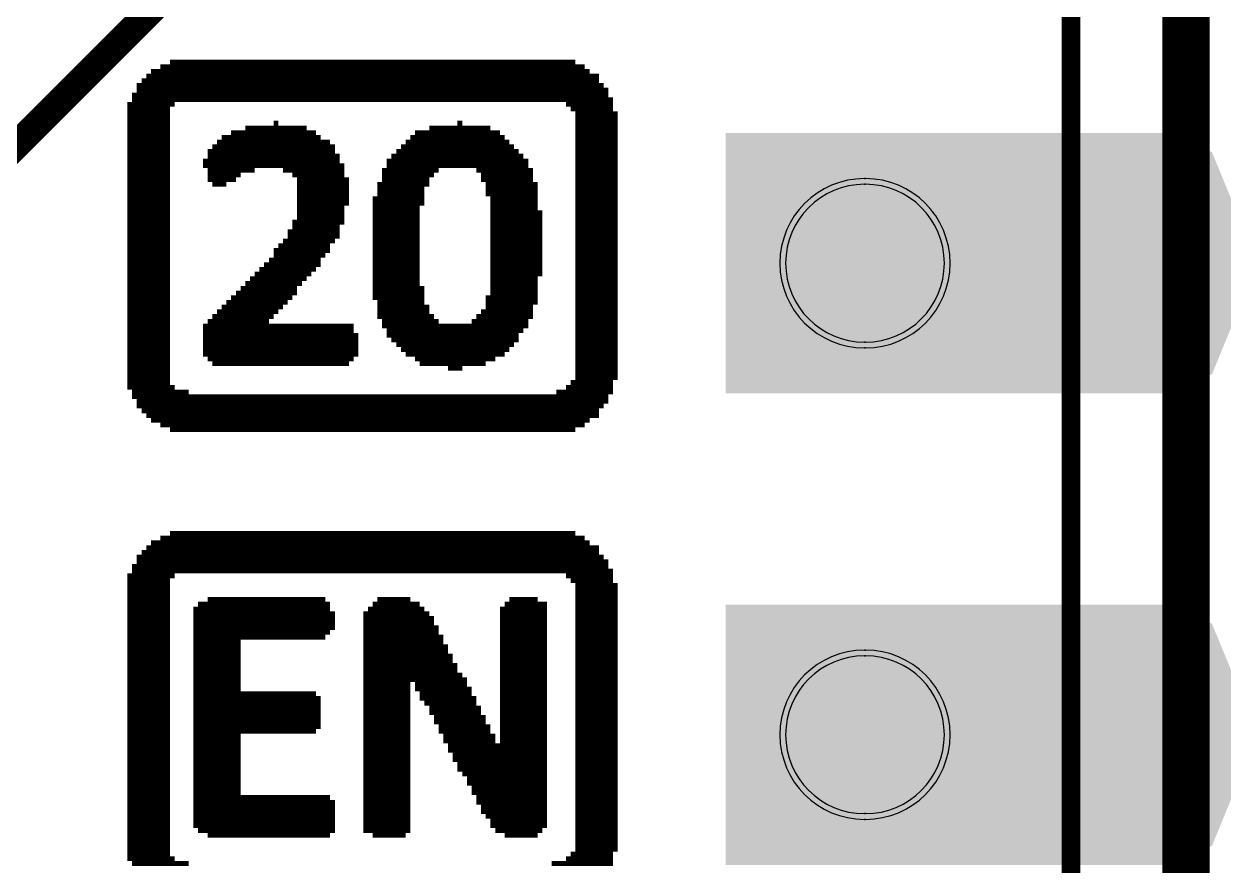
# Model space of a CAD drawing. Header units: millimetres. Extents: x -19 to 69, y -19.1 to 19.1.
# Drawn here: x 34.46 to 40.96, y -0.58 to 3.95 of the extents above; entities that cross this region are included whole.
import ezdxf

# ---------------------------------------------------------------- set-up
doc = ezdxf.new("R2010")
doc.units = ezdxf.units.MM
for name, color, linetype, true_color in [('BoardOutLine', 7, 'Continuous', 0xff00ff), ('BottomSolderMaskLayer', 7, 'Continuous', 0xaa00ff), ('Multi-Layer', 7, 'Continuous', 0xc0c0c0), ('TopLayer', 7, 'Continuous', 0xff0000), ('TopPasteMaskLayer', 7, 'Continuous', 0x808080), ('TopSilkLayer', 7, 'Continuous', 0xffcc00), ('TopSolderMaskLayer', 7, 'Continuous', 0x800080)]:
    doc.layers.add(name, color=color, linetype=linetype, true_color=true_color)

msp = doc.modelspace()

# ---------------------------------------------------------------- hatches: boundary and pattern name
at = {"layer": 'BottomSolderMaskLayer'}
for points in [[(39.74, 1.9661), (38.2384, 1.9661), (38.2384, 3.3677), (39.74, 3.3677)], [(39.74, -0.5739), (38.2384, -0.5739), (38.2384, 0.8277), (39.74, 0.8277)]]:
    msp.add_hatch(color=256, dxfattribs=at).paths.add_polyline_path(points)
at = {"layer": 'Multi-Layer'}
for points in [[(39.6892, 2.0169), (38.2892, 2.0169), (38.2892, 3.3169), (39.6892, 3.3169)], [(39.6892, -0.5231), (38.2892, -0.5231), (38.2892, 0.7769), (39.6892, 0.7769)]]:
    msp.add_hatch(color=256, dxfattribs=at).paths.add_polyline_path(points)
at = {"layer": 'TopLayer'}
for points in [[(40.9091, 2.342), (40.8139, 2.1122), (40.5841, 2.017), (39.7341, 2.017), (39.5043, 2.1122), (39.4091, 2.342), (39.4091, 2.992), (39.5043, 3.2218), (39.7341, 3.317), (40.5841, 3.317), (40.8139, 3.2218), (40.9091, 2.992)], [(40.9091, -0.198), (40.8139, -0.4278), (40.5841, -0.523), (39.7341, -0.523), (39.5043, -0.4278), (39.4091, -0.198), (39.4091, 0.452), (39.5043, 0.6818), (39.7341, 0.777), (40.5841, 0.777), (40.8139, 0.6818), (40.9091, 0.452)]]:
    msp.add_hatch(color=256, dxfattribs=at).paths.add_polyline_path(points)
at = {"layer": 'TopPasteMaskLayer'}
for points in [[(40.9091, 2.342), (40.8139, 2.1122), (40.5841, 2.017), (39.7341, 2.017), (39.5043, 2.1122), (39.4091, 2.342), (39.4091, 2.992), (39.5043, 3.2218), (39.7341, 3.317), (40.5841, 3.317), (40.8139, 3.2218), (40.9091, 2.992)], [(40.9091, -0.198), (40.8139, -0.4278), (40.5841, -0.523), (39.7341, -0.523), (39.5043, -0.4278), (39.4091, -0.198), (39.4091, 0.452), (39.5043, 0.6818), (39.7341, 0.777), (40.5841, 0.777), (40.8139, 0.6818), (40.9091, 0.452)]]:
    msp.add_hatch(color=256, dxfattribs=at).paths.add_polyline_path(points)
at = {"layer": 'TopSolderMaskLayer'}
for points in [[(39.74, 1.9661), (38.2384, 1.9661), (38.2384, 3.3677), (39.74, 3.3677)], [(40.9599, 2.3166), (40.8583, 2.0688), (40.6129, 1.9662), (39.7053, 1.9662), (39.4599, 2.0688), (39.3583, 2.3166), (39.3583, 3.0174), (39.4599, 3.2652), (39.7053, 3.3678), (40.6129, 3.3678), (40.8583, 3.2652), (40.9599, 3.0174)], [(39.74, -0.5739), (38.2384, -0.5739), (38.2384, 0.8277), (39.74, 0.8277)], [(40.9599, -0.2234), (40.8583, -0.4712), (40.6129, -0.5738), (39.7053, -0.5738), (39.4599, -0.4712), (39.3583, -0.2234), (39.3583, 0.4774), (39.4599, 0.7252), (39.7053, 0.8278), (40.6129, 0.8278), (40.8583, 0.7252), (40.9599, 0.4774)]]:
    msp.add_hatch(color=256, dxfattribs=at).paths.add_polyline_path(points)

# ---------------------------------------------------------------- linework, layer by layer
at = {"layer": 'BoardOutLine', "const_width": 0.254}
msp.add_lwpolyline([(18.718, 16.603), (40.7181, 16.603), (40.7181, -17.397), (18.718, -17.397), (18.718, 16.603)], close=True, dxfattribs=at)
at = {"layer": 'BottomSolderMaskLayer'}
for points in [[(38.9864, 3.1227), (38.9919, 3.1227)], [(38.9864, 2.2111), (38.9919, 2.2111)], [(38.9864, 0.5827), (38.9919, 0.5827)], [(38.9864, -0.3289), (38.9919, -0.3289)]]:
    msp.add_lwpolyline(points, close=True, dxfattribs=at)
for centre, start, end in [((38.9864, 2.6669), 450, 270), ((38.9919, 2.6669), 270, 450), ((38.9864, 0.1269), 450, 270), ((38.9919, 0.1269), 270, 450)]:
    msp.add_arc(centre, 0.4558, start, end, dxfattribs=at)
at = {"layer": 'Multi-Layer'}
for points in [[(38.9866, 3.0919), (38.9917, 3.0919)], [(38.9866, 2.2419), (38.9917, 2.2419)], [(38.9866, 0.5519), (38.9917, 0.5519)], [(38.9866, -0.2981), (38.9917, -0.2981)]]:
    msp.add_lwpolyline(points, close=True, dxfattribs=at)
for centre, start, end in [((38.9866, 2.6669), 450, 270), ((38.9917, 2.6669), 270, 450), ((38.9866, 0.1269), 450, 270), ((38.9917, 0.1269), 270, 450)]:
    msp.add_arc(centre, 0.425, start, end, dxfattribs=at)
at = {"layer": 'TopLayer', "const_width": 0.15}
msp.add_lwpolyline([(14.1176, -5.3545), (14.1176, -3.9165), (16.129, -1.905), (17.653, -3.429), (32.8931, -3.429), (32.8931, 1.778), (38.9891, 7.874)], dxfattribs=at)
at = {"layer": 'TopSilkLayer'}
for points, const_width in [([(40.0991, -17.143), (40.0991, 14.857), (39.0991, 15.857), (37.5991, 15.857), (37.5991, 14.857), (35.5991, 14.857), (35.5991, 15.857), (30.0991, 15.857), (24.5991, 15.857), (24.5991, 14.857), (22.5991, 14.857), (22.5991, 15.857), (21.0991, 15.857), (20.099, 14.857), (20.099, -17.143)], 0.1), ([(35.1429, 3.7006), (37.5051, 3.7006)], 0.0254), ([(35.1937, 3.726), (37.4797, 3.726)], 0.0254), ([(35.2445, 3.7514), (37.4289, 3.7514)], 0.0254), ([(35.0921, 3.6498), (37.5559, 3.6498)], 0.0254), ([(35.1175, 3.6752), (37.5559, 3.6752)], 0.0254), ([(35.0413, 3.5736), (37.6067, 3.5736)], 0.0254), ([(35.0667, 3.6244), (37.5813, 3.6244)], 0.0254), ([(35.0667, 3.599), (37.6067, 3.599)], 0.0254), ([(35.0159, 3.5228), (35.2699, 3.5228)], 0.0254), ([(35.0413, 3.5482), (37.6321, 3.5482)], 0.0254), ([(37.3781, 3.5228), (37.6321, 3.5228)], 0.0254), ([(35.0159, 3.4974), (35.2445, 3.4974)], 0.0254), ([(35.0159, 3.472), (35.2445, 3.472)], 0.0254), ([(35.0159, 3.4466), (35.2445, 3.4466)], 0.0254), ([(37.4035, 3.4974), (37.6321, 3.4974)], 0.0254), ([(37.4289, 3.472), (37.6575, 3.472)], 0.0254), ([(37.4289, 3.4466), (37.6575, 3.4466)], 0.0254), ([(35.0159, 3.4212), (35.2445, 3.4212)], 0.0254), ([(35.0159, 3.3958), (35.2445, 3.3958)], 0.0254), ([(35.0159, 3.3704), (35.2445, 3.3704)], 0.0254), ([(35.5747, 3.3704), (36.0319, 3.3704)], 0.0254), ([(35.6509, 3.3958), (35.9811, 3.3958)], 0.0254), ([(35.8033, 3.4212), (35.8287, 3.4212)], 0.0254), ([(36.5653, 3.3704), (37.0225, 3.3704)], 0.0254), ([(36.6415, 3.3958), (36.9717, 3.3958)], 0.0254), ([(36.7939, 3.4212), (36.8193, 3.4212)], 0.0254), ([(37.4289, 3.4212), (37.6575, 3.4212)], 0.0254), ([(37.4289, 3.3958), (37.6575, 3.3958)], 0.0254), ([(37.4289, 3.3704), (37.6575, 3.3704)], 0.0254), ([(35.0159, 3.345), (35.2445, 3.345)], 0.0254), ([(35.0159, 3.3196), (35.2445, 3.3196)], 0.0254), ([(35.4985, 3.3196), (36.1081, 3.3196)], 0.0254), ([(35.5239, 3.345), (36.0573, 3.345)], 0.0254), ([(36.5145, 3.3196), (37.0733, 3.3196)], 0.0254), ([(36.5399, 3.345), (37.0479, 3.345)], 0.0254), ([(37.4289, 3.345), (37.6575, 3.345)], 0.0254), ([(37.4289, 3.3196), (37.6575, 3.3196)], 0.0254), ([(35.0159, 3.2942), (35.2445, 3.2942)], 0.0254), ([(35.0159, 3.2688), (35.2445, 3.2688)], 0.0254), ([(35.0159, 3.2434), (35.2445, 3.2434)], 0.0254), ([(35.4477, 3.2688), (36.1335, 3.2688)], 0.0254), ([(35.4477, 3.2434), (36.1589, 3.2434)], 0.0254), ([(35.4731, 3.2942), (36.1335, 3.2942)], 0.0254), ([(36.4383, 3.2434), (37.1495, 3.2434)], 0.0254), ([(36.4637, 3.2688), (37.1241, 3.2688)], 0.0254), ([(36.4891, 3.2942), (37.0987, 3.2942)], 0.0254), ([(37.4289, 3.2942), (37.6575, 3.2942)], 0.0254), ([(37.4289, 3.2688), (37.6575, 3.2688)], 0.0254), ([(37.4289, 3.2434), (37.6575, 3.2434)], 0.0254), ([(35.0159, 3.218), (35.2445, 3.218)], 0.0254), ([(35.0159, 3.1926), (35.2445, 3.1926)], 0.0254), ([(35.4223, 3.218), (36.1589, 3.218)], 0.0254), ([(35.4223, 3.1926), (36.1843, 3.1926)], 0.0254), ([(36.4129, 3.218), (37.1749, 3.218)], 0.0254), ([(36.4129, 3.1926), (37.1749, 3.1926)], 0.0254), ([(37.4289, 3.218), (37.6575, 3.218)], 0.0254), ([(37.4289, 3.1926), (37.6575, 3.1926)], 0.0254), ([(35.0159, 3.1672), (35.2445, 3.1672)], 0.0254), ([(35.0159, 3.1418), (35.2445, 3.1418)], 0.0254), ([(35.0159, 3.1164), (35.2445, 3.1164)], 0.0254), ([(35.4477, 3.1672), (35.7017, 3.1672)], 0.0254), ([(35.4477, 3.1418), (35.6255, 3.1418)], 0.0254), ([(35.4477, 3.1164), (35.6001, 3.1164)], 0.0254), ([(35.8541, 3.1672), (36.1843, 3.1672)], 0.0254), ([(35.9049, 3.1418), (36.1843, 3.1418)], 0.0254), ([(35.9303, 3.1164), (36.2097, 3.1164)], 0.0254), ([(36.3875, 3.1672), (36.6923, 3.1672)], 0.0254), ([(36.3875, 3.1418), (36.6669, 3.1418)], 0.0254), ([(36.3875, 3.1164), (36.6415, 3.1164)], 0.0254), ([(36.8955, 3.1672), (37.2003, 3.1672)], 0.0254), ([(36.9209, 3.1418), (37.2003, 3.1418)], 0.0254), ([(36.9209, 3.1164), (37.2003, 3.1164)], 0.0254), ([(37.4289, 3.1672), (37.6575, 3.1672)], 0.0254), ([(37.4289, 3.1418), (37.6575, 3.1418)], 0.0254), ([(37.4289, 3.1164), (37.6575, 3.1164)], 0.0254), ([(35.0159, 3.091), (35.2445, 3.091)], 0.0254), ([(35.0159, 3.0656), (35.2445, 3.0656)], 0.0254), ([(35.4731, 3.091), (35.5493, 3.091)], 0.0254), ([(35.9303, 3.091), (36.2097, 3.091)], 0.0254), ([(35.9303, 3.0656), (36.2097, 3.0656)], 0.0254), ([(36.3621, 3.091), (36.6415, 3.091)], 0.0254), ([(36.3621, 3.0656), (36.6161, 3.0656)], 0.0254), ([(36.9463, 3.091), (37.2257, 3.091)], 0.0254), ([(36.9463, 3.0656), (37.2257, 3.0656)], 0.0254), ([(37.4289, 3.091), (37.6575, 3.091)], 0.0254), ([(37.4289, 3.0656), (37.6575, 3.0656)], 0.0254), ([(35.0159, 3.0402), (35.2445, 3.0402)], 0.0254), ([(35.0159, 3.0148), (35.2445, 3.0148)], 0.0254), ([(35.0159, 2.9894), (35.2445, 2.9894)], 0.0254), ([(35.9303, 3.0402), (36.2097, 3.0402)], 0.0254), ([(35.9303, 3.0148), (36.2097, 3.0148)], 0.0254), ([(35.9303, 2.9894), (36.2097, 2.9894)], 0.0254), ([(36.3367, 3.0148), (36.6161, 3.0148)], 0.0254), ([(36.3367, 2.9894), (36.6161, 2.9894)], 0.0254), ([(36.3621, 3.0402), (36.6161, 3.0402)], 0.0254), ([(36.9463, 3.0402), (37.2257, 3.0402)], 0.0254), ([(36.9717, 3.0148), (37.2257, 3.0148)], 0.0254), ([(36.9717, 2.9894), (37.2257, 2.9894)], 0.0254), ([(37.4289, 3.0402), (37.6575, 3.0402)], 0.0254), ([(37.4289, 3.0148), (37.6575, 3.0148)], 0.0254), ([(37.4289, 2.9894), (37.6575, 2.9894)], 0.0254), ([(35.0159, 2.964), (35.2445, 2.964)], 0.0254), ([(35.0159, 2.9386), (35.2445, 2.9386)], 0.0254), ([(35.0159, 2.9132), (35.2445, 2.9132)], 0.0254), ([(35.9303, 2.964), (36.1843, 2.964)], 0.0254), ([(35.9303, 2.9386), (36.1843, 2.9386)], 0.0254), ([(35.9303, 2.9132), (36.1843, 2.9132)], 0.0254), ([(36.3367, 2.964), (36.5907, 2.964)], 0.0254), ([(36.3367, 2.9386), (36.5907, 2.9386)], 0.0254), ([(36.3367, 2.9132), (36.5907, 2.9132)], 0.0254), ([(36.9717, 2.964), (37.2257, 2.964)], 0.0254), ([(36.9717, 2.9386), (37.2511, 2.9386)], 0.0254), ([(36.9717, 2.9132), (37.2511, 2.9132)], 0.0254), ([(37.4289, 2.964), (37.6575, 2.964)], 0.0254), ([(37.4289, 2.9386), (37.6575, 2.9386)], 0.0254), ([(37.4289, 2.9132), (37.6575, 2.9132)], 0.0254), ([(35.0159, 2.8878), (35.2445, 2.8878)], 0.0254), ([(35.0159, 2.8624), (35.2445, 2.8624)], 0.0254), ([(35.9049, 2.8878), (36.1843, 2.8878)], 0.0254), ([(35.9049, 2.8624), (36.1589, 2.8624)], 0.0254), ([(36.3367, 2.8878), (36.5907, 2.8878)], 0.0254), ([(36.3367, 2.8624), (36.5907, 2.8624)], 0.0254), ([(36.9717, 2.8878), (37.2511, 2.8878)], 0.0254), ([(36.9717, 2.8624), (37.2511, 2.8624)], 0.0254), ([(37.4289, 2.8878), (37.6575, 2.8878)], 0.0254), ([(37.4289, 2.8624), (37.6575, 2.8624)], 0.0254), ([(35.0159, 2.837), (35.2445, 2.837)], 0.0254), ([(35.0159, 2.8116), (35.2445, 2.8116)], 0.0254), ([(35.0159, 2.7862), (35.2445, 2.7862)], 0.0254), ([(35.8541, 2.7862), (36.1335, 2.7862)], 0.0254), ([(35.8795, 2.837), (36.1589, 2.837)], 0.0254), ([(35.8795, 2.8116), (36.1589, 2.8116)], 0.0254), ([(36.3367, 2.837), (36.5907, 2.837)], 0.0254), ([(36.3367, 2.8116), (36.5907, 2.8116)], 0.0254), ([(36.3367, 2.7862), (36.5907, 2.7862)], 0.0254), ([(36.9717, 2.837), (37.2511, 2.837)], 0.0254), ([(36.9717, 2.8116), (37.2511, 2.8116)], 0.0254), ([(36.9717, 2.7862), (37.2511, 2.7862)], 0.0254), ([(37.4289, 2.837), (37.6575, 2.837)], 0.0254), ([(37.4289, 2.8116), (37.6575, 2.8116)], 0.0254), ([(37.4289, 2.7862), (37.6575, 2.7862)], 0.0254), ([(35.0159, 2.7608), (35.2445, 2.7608)], 0.0254), ([(35.0159, 2.7354), (35.2445, 2.7354)], 0.0254), ([(35.8033, 2.7354), (36.1081, 2.7354)], 0.0254), ([(35.8287, 2.7608), (36.1081, 2.7608)], 0.0254), ([(36.3367, 2.7608), (36.5907, 2.7608)], 0.0254), ([(36.3367, 2.7354), (36.5907, 2.7354)], 0.0254), ([(36.9717, 2.7608), (37.2511, 2.7608)], 0.0254), ([(36.9717, 2.7354), (37.2511, 2.7354)], 0.0254), ([(37.4289, 2.7608), (37.6575, 2.7608)], 0.0254), ([(37.4289, 2.7354), (37.6575, 2.7354)], 0.0254), ([(35.0159, 2.71), (35.2445, 2.71)], 0.0254), ([(35.0159, 2.6846), (35.2445, 2.6846)], 0.0254), ([(35.0159, 2.6592), (35.2445, 2.6592)], 0.0254), ([(35.7525, 2.6592), (36.0573, 2.6592)], 0.0254), ([(35.7779, 2.6846), (36.0573, 2.6846)], 0.0254), ([(35.8033, 2.71), (36.0827, 2.71)], 0.0254), ([(36.3367, 2.71), (36.5907, 2.71)], 0.0254), ([(36.3367, 2.6846), (36.5907, 2.6846)], 0.0254), ([(36.3367, 2.6592), (36.5907, 2.6592)], 0.0254), ([(36.9717, 2.71), (37.2511, 2.71)], 0.0254), ([(36.9717, 2.6846), (37.2511, 2.6846)], 0.0254), ([(36.9717, 2.6592), (37.2511, 2.6592)], 0.0254), ([(37.4289, 2.71), (37.6575, 2.71)], 0.0254), ([(37.4289, 2.6846), (37.6575, 2.6846)], 0.0254), ([(37.4289, 2.6592), (37.6575, 2.6592)], 0.0254), ([(35.0159, 2.6338), (35.2445, 2.6338)], 0.0254), ([(35.0159, 2.6084), (35.2445, 2.6084)], 0.0254), ([(35.7017, 2.6084), (36.0065, 2.6084)], 0.0254), ([(35.7271, 2.6338), (36.0319, 2.6338)], 0.0254), ([(36.3367, 2.6338), (36.5907, 2.6338)], 0.0254), ([(36.3367, 2.6084), (36.5907, 2.6084)], 0.0254), ([(36.9717, 2.6338), (37.2511, 2.6338)], 0.0254), ([(36.9717, 2.6084), (37.2511, 2.6084)], 0.0254), ([(37.4289, 2.6338), (37.6575, 2.6338)], 0.0254), ([(37.4289, 2.6084), (37.6575, 2.6084)], 0.0254), ([(35.0159, 2.583), (35.2445, 2.583)], 0.0254), ([(35.0159, 2.5576), (35.2445, 2.5576)], 0.0254), ([(35.0159, 2.5322), (35.2445, 2.5322)], 0.0254), ([(35.6255, 2.5322), (35.9303, 2.5322)], 0.0254), ([(35.6509, 2.5576), (35.9557, 2.5576)], 0.0254), ([(35.6763, 2.583), (35.9811, 2.583)], 0.0254), ([(36.3367, 2.583), (36.5907, 2.583)], 0.0254), ([(36.3367, 2.5576), (36.5907, 2.5576)], 0.0254), ([(36.3367, 2.5322), (36.6161, 2.5322)], 0.0254), ([(36.9717, 2.583), (37.2257, 2.583)], 0.0254), ([(36.9717, 2.5576), (37.2257, 2.5576)], 0.0254), ([(36.9717, 2.5322), (37.2257, 2.5322)], 0.0254), ([(37.4289, 2.583), (37.6575, 2.583)], 0.0254), ([(37.4289, 2.5576), (37.6575, 2.5576)], 0.0254), ([(37.4289, 2.5322), (37.6575, 2.5322)], 0.0254), ([(35.0159, 2.5068), (35.2445, 2.5068)], 0.0254), ([(35.0159, 2.4814), (35.2445, 2.4814)], 0.0254), ([(35.5747, 2.4814), (35.9049, 2.4814)], 0.0254), ([(35.6001, 2.5068), (35.9303, 2.5068)], 0.0254), ([(36.3367, 2.5068), (36.6161, 2.5068)], 0.0254), ([(36.3367, 2.4814), (36.6161, 2.4814)], 0.0254), ([(36.9463, 2.4814), (37.2257, 2.4814)], 0.0254), ([(36.9717, 2.5068), (37.2257, 2.5068)], 0.0254), ([(37.4289, 2.5068), (37.6575, 2.5068)], 0.0254), ([(37.4289, 2.4814), (37.6575, 2.4814)], 0.0254), ([(35.0159, 2.456), (35.2445, 2.456)], 0.0254), ([(35.0159, 2.4306), (35.2445, 2.4306)], 0.0254), ([(35.0159, 2.4052), (35.2445, 2.4052)], 0.0254), ([(35.4985, 2.4052), (35.8287, 2.4052)], 0.0254), ([(35.5239, 2.4306), (35.8541, 2.4306)], 0.0254), ([(35.5493, 2.456), (35.8795, 2.456)], 0.0254), ([(36.3621, 2.456), (36.6161, 2.456)], 0.0254), ([(36.3621, 2.4306), (36.6415, 2.4306)], 0.0254), ([(36.3621, 2.4052), (36.6415, 2.4052)], 0.0254), ([(36.9209, 2.4052), (37.2003, 2.4052)], 0.0254), ([(36.9463, 2.456), (37.2257, 2.456)], 0.0254), ([(36.9463, 2.4306), (37.2003, 2.4306)], 0.0254), ([(37.4289, 2.456), (37.6575, 2.456)], 0.0254), ([(37.4289, 2.4306), (37.6575, 2.4306)], 0.0254), ([(37.4289, 2.4052), (37.6575, 2.4052)], 0.0254), ([(35.0159, 2.3798), (35.2445, 2.3798)], 0.0254), ([(35.0159, 2.3544), (35.2445, 2.3544)], 0.0254), ([(35.0159, 2.329), (35.2445, 2.329)], 0.0254), ([(35.4223, 2.329), (36.2351, 2.329)], 0.0254), ([(35.4477, 2.3544), (35.7779, 2.3544)], 0.0254), ([(35.4731, 2.3798), (35.8033, 2.3798)], 0.0254), ([(36.3621, 2.3798), (36.6669, 2.3798)], 0.0254), ([(36.3875, 2.3544), (36.6923, 2.3544)], 0.0254), ([(36.3875, 2.329), (37.1749, 2.329)], 0.0254), ([(36.8701, 2.3544), (37.1749, 2.3544)], 0.0254), ([(36.8955, 2.3798), (37.2003, 2.3798)], 0.0254), ([(37.4289, 2.3798), (37.6575, 2.3798)], 0.0254), ([(37.4289, 2.3544), (37.6575, 2.3544)], 0.0254), ([(37.4289, 2.329), (37.6575, 2.329)], 0.0254), ([(35.0159, 2.3036), (35.2445, 2.3036)], 0.0254), ([(35.0159, 2.2782), (35.2445, 2.2782)], 0.0254), ([(35.4223, 2.3036), (36.2351, 2.3036)], 0.0254), ([(35.4223, 2.2782), (36.2605, 2.2782)], 0.0254), ([(36.4129, 2.3036), (37.1495, 2.3036)], 0.0254), ([(36.4129, 2.2782), (37.1241, 2.2782)], 0.0254), ([(37.4289, 2.3036), (37.6575, 2.3036)], 0.0254), ([(37.4289, 2.2782), (37.6575, 2.2782)], 0.0254), ([(35.0159, 2.2528), (35.2445, 2.2528)], 0.0254), ([(35.0159, 2.2274), (35.2445, 2.2274)], 0.0254), ([(35.0159, 2.202), (35.2445, 2.202)], 0.0254), ([(35.4223, 2.2528), (36.2605, 2.2528)], 0.0254), ([(35.4223, 2.2274), (36.2605, 2.2274)], 0.0254), ([(35.4223, 2.202), (36.2605, 2.202)], 0.0254), ([(36.4383, 2.2528), (37.1241, 2.2528)], 0.0254), ([(36.4637, 2.2274), (37.0987, 2.2274)], 0.0254), ([(36.4891, 2.202), (37.0733, 2.202)], 0.0254), ([(37.4289, 2.2528), (37.6575, 2.2528)], 0.0254), ([(37.4289, 2.2274), (37.6575, 2.2274)], 0.0254), ([(37.4289, 2.202), (37.6575, 2.202)], 0.0254), ([(35.0159, 2.1766), (35.2445, 2.1766)], 0.0254), ([(35.0159, 2.1512), (35.2445, 2.1512)], 0.0254), ([(35.4223, 2.1766), (36.2605, 2.1766)], 0.0254), ([(35.4477, 2.1512), (36.2351, 2.1512)], 0.0254), ([(36.5145, 2.1766), (37.0479, 2.1766)], 0.0254), ([(36.5653, 2.1512), (36.9971, 2.1512)], 0.0254), ([(37.4289, 2.1766), (37.6575, 2.1766)], 0.0254), ([(37.4289, 2.1512), (37.6575, 2.1512)], 0.0254), ([(35.0159, 2.1258), (35.2445, 2.1258)], 0.0254), ([(35.0159, 2.1004), (35.2445, 2.1004)], 0.0254), ([(35.0159, 2.075), (35.2445, 2.075)], 0.0254), ([(35.4731, 2.1258), (36.2097, 2.1258)], 0.0254), ([(36.5907, 2.1258), (36.9463, 2.1258)], 0.0254), ([(36.7431, 2.1004), (36.8193, 2.1004)], 0.0254), ([(37.4289, 2.1258), (37.6575, 2.1258)], 0.0254), ([(37.4289, 2.1004), (37.6575, 2.1004)], 0.0254), ([(37.4289, 2.075), (37.6575, 2.075)], 0.0254), ([(35.0159, 2.0496), (35.2445, 2.0496)], 0.0254), ([(35.0159, 2.0242), (35.2445, 2.0242)], 0.0254), ([(37.4035, 2.0242), (37.6321, 2.0242)], 0.0254), ([(37.4289, 2.0496), (37.6575, 2.0496)], 0.0254), ([(35.0159, 1.9988), (35.2699, 1.9988)], 0.0254), ([(35.0413, 1.9734), (35.3461, 1.9734)], 0.0254), ([(35.0413, 1.948), (37.6067, 1.948)], 0.0254), ([(37.3273, 1.9734), (37.6321, 1.9734)], 0.0254), ([(37.3781, 1.9988), (37.6321, 1.9988)], 0.0254), ([(35.0667, 1.9226), (37.6067, 1.9226)], 0.0254), ([(35.0667, 1.8972), (37.5813, 1.8972)], 0.0254), ([(35.0921, 1.8718), (37.5559, 1.8718)], 0.0254), ([(35.1175, 1.8464), (37.5559, 1.8464)], 0.0254), ([(35.1429, 1.821), (37.5051, 1.821)], 0.0254), ([(35.1937, 1.7956), (37.4797, 1.7956)], 0.0254), ([(35.2445, 1.7702), (37.4289, 1.7702)], 0.0254), ([(35.1429, 1.1606), (37.5051, 1.1606)], 0.0254), ([(35.1937, 1.186), (37.4797, 1.186)], 0.0254), ([(35.2445, 1.2114), (37.4289, 1.2114)], 0.0254), ([(35.0921, 1.1098), (37.5559, 1.1098)], 0.0254), ([(35.1175, 1.1352), (37.5559, 1.1352)], 0.0254), ([(35.0413, 1.0336), (37.6067, 1.0336)], 0.0254), ([(35.0667, 1.0844), (37.5813, 1.0844)], 0.0254), ([(35.0667, 1.059), (37.6067, 1.059)], 0.0254), ([(35.0159, 0.9828), (35.2699, 0.9828)], 0.0254), ([(35.0413, 1.0082), (37.6321, 1.0082)], 0.0254), ([(37.3781, 0.9828), (37.6321, 0.9828)], 0.0254), ([(35.0159, 0.9574), (35.2445, 0.9574)], 0.0254), ([(35.0159, 0.932), (35.2445, 0.932)], 0.0254), ([(35.0159, 0.9066), (35.2445, 0.9066)], 0.0254), ([(37.4035, 0.9574), (37.6321, 0.9574)], 0.0254), ([(37.4289, 0.932), (37.6575, 0.932)], 0.0254), ([(37.4289, 0.9066), (37.6575, 0.9066)], 0.0254), ([(35.0159, 0.8812), (35.2445, 0.8812)], 0.0254), ([(35.0159, 0.8558), (35.2445, 0.8558)], 0.0254), ([(35.4477, 0.8558), (36.0827, 0.8558)], 0.0254), ([(36.3621, 0.8558), (36.5399, 0.8558)], 0.0254), ([(37.0733, 0.8558), (37.2257, 0.8558)], 0.0254), ([(37.4289, 0.8812), (37.6575, 0.8812)], 0.0254), ([(37.4289, 0.8558), (37.6575, 0.8558)], 0.0254), ([(35.0159, 0.8304), (35.2445, 0.8304)], 0.0254), ([(35.0159, 0.805), (35.2445, 0.805)], 0.0254), ([(35.0159, 0.7796), (35.2445, 0.7796)], 0.0254), ([(35.3715, 0.805), (36.1081, 0.805)], 0.0254), ([(35.3715, 0.7796), (36.1335, 0.7796)], 0.0254), ([(35.3969, 0.8304), (36.1081, 0.8304)], 0.0254), ([(36.2859, 0.7796), (36.6415, 0.7796)], 0.0254), ([(36.3113, 0.805), (36.6161, 0.805)], 0.0254), ([(36.3367, 0.8304), (36.5907, 0.8304)], 0.0254), ([(37.0225, 0.805), (37.2765, 0.805)], 0.0254), ([(37.0225, 0.7796), (37.2765, 0.7796)], 0.0254), ([(37.0479, 0.8304), (37.2765, 0.8304)], 0.0254), ([(37.4289, 0.8304), (37.6575, 0.8304)], 0.0254), ([(37.4289, 0.805), (37.6575, 0.805)], 0.0254), ([(37.4289, 0.7796), (37.6575, 0.7796)], 0.0254), ([(35.0159, 0.7542), (35.2445, 0.7542)], 0.0254), ([(35.0159, 0.7288), (35.2445, 0.7288)], 0.0254), ([(35.0159, 0.7034), (35.2445, 0.7034)], 0.0254), ([(35.3715, 0.7542), (36.1335, 0.7542)], 0.0254), ([(35.3715, 0.7288), (36.1335, 0.7288)], 0.0254), ([(35.3715, 0.7034), (36.1335, 0.7034)], 0.0254), ([(36.2859, 0.7542), (36.6669, 0.7542)], 0.0254), ([(36.2859, 0.7288), (36.6669, 0.7288)], 0.0254), ([(36.2859, 0.7034), (36.6923, 0.7034)], 0.0254), ([(37.0225, 0.7542), (37.2765, 0.7542)], 0.0254), ([(37.0225, 0.7288), (37.2765, 0.7288)], 0.0254), ([(37.0225, 0.7034), (37.2765, 0.7034)], 0.0254), ([(37.4289, 0.7542), (37.6575, 0.7542)], 0.0254), ([(37.4289, 0.7288), (37.6575, 0.7288)], 0.0254), ([(37.4289, 0.7034), (37.6575, 0.7034)], 0.0254), ([(35.0159, 0.678), (35.2445, 0.678)], 0.0254), ([(35.0159, 0.6526), (35.2445, 0.6526)], 0.0254), ([(35.3715, 0.678), (36.1081, 0.678)], 0.0254), ([(35.3715, 0.6526), (36.0827, 0.6526)], 0.0254), ([(36.2859, 0.678), (36.6923, 0.678)], 0.0254), ([(36.2859, 0.6526), (36.7177, 0.6526)], 0.0254), ([(37.0225, 0.678), (37.2765, 0.678)], 0.0254), ([(37.0225, 0.6526), (37.2765, 0.6526)], 0.0254), ([(37.4289, 0.678), (37.6575, 0.678)], 0.0254), ([(37.4289, 0.6526), (37.6575, 0.6526)], 0.0254), ([(35.0159, 0.6272), (35.2445, 0.6272)], 0.0254), ([(35.0159, 0.6018), (35.2445, 0.6018)], 0.0254), ([(35.0159, 0.5764), (35.2445, 0.5764)], 0.0254), ([(35.3715, 0.6272), (35.6255, 0.6272)], 0.0254), ([(35.3715, 0.6018), (35.6255, 0.6018)], 0.0254), ([(35.3715, 0.5764), (35.6255, 0.5764)], 0.0254), ([(36.2859, 0.6272), (36.7177, 0.6272)], 0.0254), ([(36.2859, 0.6018), (36.7431, 0.6018)], 0.0254), ([(36.2859, 0.5764), (36.7431, 0.5764)], 0.0254), ([(37.0225, 0.6272), (37.2765, 0.6272)], 0.0254), ([(37.0225, 0.6018), (37.2765, 0.6018)], 0.0254), ([(37.0225, 0.5764), (37.2765, 0.5764)], 0.0254), ([(37.4289, 0.6272), (37.6575, 0.6272)], 0.0254), ([(37.4289, 0.6018), (37.6575, 0.6018)], 0.0254), ([(37.4289, 0.5764), (37.6575, 0.5764)], 0.0254), ([(35.0159, 0.551), (35.2445, 0.551)], 0.0254), ([(35.0159, 0.5256), (35.2445, 0.5256)], 0.0254), ([(35.3715, 0.551), (35.6255, 0.551)], 0.0254), ([(35.3715, 0.5256), (35.6255, 0.5256)], 0.0254), ([(36.2859, 0.551), (36.7685, 0.551)], 0.0254), ([(36.2859, 0.5256), (36.7685, 0.5256)], 0.0254), ([(37.0225, 0.551), (37.2765, 0.551)], 0.0254), ([(37.0225, 0.5256), (37.2765, 0.5256)], 0.0254), ([(37.4289, 0.551), (37.6575, 0.551)], 0.0254), ([(37.4289, 0.5256), (37.6575, 0.5256)], 0.0254), ([(35.0159, 0.5002), (35.2445, 0.5002)], 0.0254), ([(35.0159, 0.4748), (35.2445, 0.4748)], 0.0254), ([(35.0159, 0.4494), (35.2445, 0.4494)], 0.0254), ([(35.3715, 0.5002), (35.6255, 0.5002)], 0.0254), ([(35.3715, 0.4748), (35.6255, 0.4748)], 0.0254), ([(35.3715, 0.4494), (35.6255, 0.4494)], 0.0254), ([(36.2859, 0.5002), (36.7939, 0.5002)], 0.0254), ([(36.2859, 0.4748), (36.7939, 0.4748)], 0.0254), ([(36.2859, 0.4494), (36.8193, 0.4494)], 0.0254), ([(37.0225, 0.5002), (37.2765, 0.5002)], 0.0254), ([(37.0225, 0.4748), (37.2765, 0.4748)], 0.0254), ([(37.0225, 0.4494), (37.2765, 0.4494)], 0.0254), ([(37.4289, 0.5002), (37.6575, 0.5002)], 0.0254), ([(37.4289, 0.4748), (37.6575, 0.4748)], 0.0254), ([(37.4289, 0.4494), (37.6575, 0.4494)], 0.0254), ([(35.0159, 0.424), (35.2445, 0.424)], 0.0254), ([(35.0159, 0.3986), (35.2445, 0.3986)], 0.0254), ([(35.3715, 0.424), (35.6255, 0.424)], 0.0254), ([(35.3715, 0.3986), (35.6255, 0.3986)], 0.0254), ([(36.2859, 0.424), (36.8447, 0.424)], 0.0254), ([(36.2859, 0.3986), (36.5399, 0.3986)], 0.0254), ([(36.5653, 0.3986), (36.8447, 0.3986)], 0.0254), ([(37.0225, 0.424), (37.2765, 0.424)], 0.0254), ([(37.0225, 0.3986), (37.2765, 0.3986)], 0.0254), ([(37.4289, 0.424), (37.6575, 0.424)], 0.0254), ([(37.4289, 0.3986), (37.6575, 0.3986)], 0.0254), ([(35.0159, 0.3732), (35.2445, 0.3732)], 0.0254), ([(35.0159, 0.3478), (35.2445, 0.3478)], 0.0254), ([(35.0159, 0.3224), (35.2445, 0.3224)], 0.0254), ([(35.3715, 0.3732), (35.6255, 0.3732)], 0.0254), ([(35.3715, 0.3478), (36.0319, 0.3478)], 0.0254), ([(35.3715, 0.3224), (36.0573, 0.3224)], 0.0254), ([(36.2859, 0.3732), (36.5399, 0.3732)], 0.0254), ([(36.2859, 0.3478), (36.5399, 0.3478)], 0.0254), ([(36.2859, 0.3224), (36.5399, 0.3224)], 0.0254), ([(36.5653, 0.3732), (36.8701, 0.3732)], 0.0254), ([(36.5907, 0.3478), (36.8701, 0.3478)], 0.0254), ([(36.5907, 0.3224), (36.8955, 0.3224)], 0.0254), ([(37.0225, 0.3732), (37.2765, 0.3732)], 0.0254), ([(37.0225, 0.3478), (37.2765, 0.3478)], 0.0254), ([(37.0225, 0.3224), (37.2765, 0.3224)], 0.0254), ([(37.4289, 0.3732), (37.6575, 0.3732)], 0.0254), ([(37.4289, 0.3478), (37.6575, 0.3478)], 0.0254), ([(37.4289, 0.3224), (37.6575, 0.3224)], 0.0254), ([(35.0159, 0.297), (35.2445, 0.297)], 0.0254), ([(35.0159, 0.2716), (35.2445, 0.2716)], 0.0254), ([(35.3715, 0.297), (36.0573, 0.297)], 0.0254), ([(35.3715, 0.2716), (36.0573, 0.2716)], 0.0254), ([(36.2859, 0.297), (36.5399, 0.297)], 0.0254), ([(36.2859, 0.2716), (36.5399, 0.2716)], 0.0254), ([(36.6161, 0.297), (36.8955, 0.297)], 0.0254), ([(36.6415, 0.2716), (36.9209, 0.2716)], 0.0254), ([(37.0225, 0.297), (37.2765, 0.297)], 0.0254), ([(37.0225, 0.2716), (37.2765, 0.2716)], 0.0254), ([(37.4289, 0.297), (37.6575, 0.297)], 0.0254), ([(37.4289, 0.2716), (37.6575, 0.2716)], 0.0254), ([(35.0159, 0.2462), (35.2445, 0.2462)], 0.0254), ([(35.0159, 0.2208), (35.2445, 0.2208)], 0.0254), ([(35.0159, 0.1954), (35.2445, 0.1954)], 0.0254), ([(35.3715, 0.2462), (36.0573, 0.2462)], 0.0254), ([(35.3715, 0.2208), (36.0573, 0.2208)], 0.0254), ([(35.3715, 0.1954), (36.0573, 0.1954)], 0.0254), ([(36.2859, 0.2462), (36.5399, 0.2462)], 0.0254), ([(36.2859, 0.2208), (36.5399, 0.2208)], 0.0254), ([(36.2859, 0.1954), (36.5399, 0.1954)], 0.0254), ([(36.6415, 0.2462), (36.9209, 0.2462)], 0.0254), ([(36.6669, 0.2208), (36.9463, 0.2208)], 0.0254), ([(36.6669, 0.1954), (36.9463, 0.1954)], 0.0254), ([(37.0225, 0.2462), (37.2765, 0.2462)], 0.0254), ([(37.0225, 0.2208), (37.2765, 0.2208)], 0.0254), ([(37.0225, 0.1954), (37.2765, 0.1954)], 0.0254), ([(37.4289, 0.2462), (37.6575, 0.2462)], 0.0254), ([(37.4289, 0.2208), (37.6575, 0.2208)], 0.0254), ([(37.4289, 0.1954), (37.6575, 0.1954)], 0.0254), ([(35.0159, 0.17), (35.2445, 0.17)], 0.0254), ([(35.0159, 0.1446), (35.2445, 0.1446)], 0.0254), ([(35.0159, 0.1192), (35.2445, 0.1192)], 0.0254), ([(35.3715, 0.17), (36.0573, 0.17)], 0.0254), ([(35.3715, 0.1446), (36.0319, 0.1446)], 0.0254), ([(35.3715, 0.1192), (35.6255, 0.1192)], 0.0254), ([(36.2859, 0.17), (36.5399, 0.17)], 0.0254), ([(36.2859, 0.1446), (36.5399, 0.1446)], 0.0254), ([(36.2859, 0.1192), (36.5399, 0.1192)], 0.0254), ([(36.6923, 0.17), (36.9717, 0.17)], 0.0254), ([(36.6923, 0.1446), (36.9717, 0.1446)], 0.0254), ([(36.7177, 0.1192), (36.9971, 0.1192)], 0.0254), ([(37.0225, 0.17), (37.2765, 0.17)], 0.0254), ([(37.0225, 0.1446), (37.2765, 0.1446)], 0.0254), ([(37.0225, 0.1192), (37.2765, 0.1192)], 0.0254), ([(37.4289, 0.17), (37.6575, 0.17)], 0.0254), ([(37.4289, 0.1446), (37.6575, 0.1446)], 0.0254), ([(37.4289, 0.1192), (37.6575, 0.1192)], 0.0254), ([(35.0159, 0.0938), (35.2445, 0.0938)], 0.0254), ([(35.0159, 0.0684), (35.2445, 0.0684)], 0.0254), ([(35.3715, 0.0938), (35.6255, 0.0938)], 0.0254), ([(35.3715, 0.0684), (35.6255, 0.0684)], 0.0254), ([(36.2859, 0.0938), (36.5399, 0.0938)], 0.0254), ([(36.2859, 0.0684), (36.5399, 0.0684)], 0.0254), ([(36.7177, 0.0938), (36.9971, 0.0938)], 0.0254), ([(36.7431, 0.0684), (37.2765, 0.0684)], 0.0254), ([(37.0225, 0.0938), (37.2765, 0.0938)], 0.0254), ([(37.4289, 0.0938), (37.6575, 0.0938)], 0.0254), ([(37.4289, 0.0684), (37.6575, 0.0684)], 0.0254), ([(35.0159, 0.043), (35.2445, 0.043)], 0.0254), ([(35.0159, 0.0176), (35.2445, 0.0176)], 0.0254), ([(35.0159, -0.0078), (35.2445, -0.0078)], 0.0254), ([(35.3715, 0.043), (35.6255, 0.043)], 0.0254), ([(35.3715, 0.0176), (35.6255, 0.0176)], 0.0254), ([(35.3715, -0.0078), (35.6255, -0.0078)], 0.0254), ([(36.2859, 0.043), (36.5399, 0.043)], 0.0254), ([(36.2859, 0.0176), (36.5399, 0.0176)], 0.0254), ([(36.2859, -0.0078), (36.5399, -0.0078)], 0.0254), ([(36.7431, 0.043), (37.2765, 0.043)], 0.0254), ([(36.7685, 0.0176), (37.2765, 0.0176)], 0.0254), ([(36.7685, -0.0078), (37.2765, -0.0078)], 0.0254), ([(37.4289, 0.043), (37.6575, 0.043)], 0.0254), ([(37.4289, 0.0176), (37.6575, 0.0176)], 0.0254), ([(37.4289, -0.0078), (37.6575, -0.0078)], 0.0254), ([(35.0159, -0.0332), (35.2445, -0.0332)], 0.0254), ([(35.0159, -0.0586), (35.2445, -0.0586)], 0.0254), ([(35.3715, -0.0332), (35.6255, -0.0332)], 0.0254), ([(35.3715, -0.0586), (35.6255, -0.0586)], 0.0254), ([(36.2859, -0.0332), (36.5399, -0.0332)], 0.0254), ([(36.2859, -0.0586), (36.5399, -0.0586)], 0.0254), ([(36.7939, -0.0332), (37.2765, -0.0332)], 0.0254), ([(36.7939, -0.0586), (37.2765, -0.0586)], 0.0254), ([(37.4289, -0.0332), (37.6575, -0.0332)], 0.0254), ([(37.4289, -0.0586), (37.6575, -0.0586)], 0.0254), ([(35.0159, -0.084), (35.2445, -0.084)], 0.0254), ([(35.0159, -0.1094), (35.2445, -0.1094)], 0.0254), ([(35.0159, -0.1348), (35.2445, -0.1348)], 0.0254), ([(35.3715, -0.084), (35.6255, -0.084)], 0.0254), ([(35.3715, -0.1094), (35.6255, -0.1094)], 0.0254), ([(35.3715, -0.1348), (35.6255, -0.1348)], 0.0254), ([(36.2859, -0.084), (36.5399, -0.084)], 0.0254), ([(36.2859, -0.1094), (36.5399, -0.1094)], 0.0254), ([(36.2859, -0.1348), (36.5399, -0.1348)], 0.0254), ([(36.8193, -0.084), (37.2765, -0.084)], 0.0254), ([(36.8447, -0.1094), (37.2765, -0.1094)], 0.0254), ([(36.8447, -0.1348), (37.2765, -0.1348)], 0.0254), ([(37.4289, -0.084), (37.6575, -0.084)], 0.0254), ([(37.4289, -0.1094), (37.6575, -0.1094)], 0.0254), ([(37.4289, -0.1348), (37.6575, -0.1348)], 0.0254), ([(35.0159, -0.1602), (35.2445, -0.1602)], 0.0254), ([(35.0159, -0.1856), (35.2445, -0.1856)], 0.0254), ([(35.3715, -0.1602), (35.6255, -0.1602)], 0.0254), ([(35.3715, -0.1856), (35.6255, -0.1856)], 0.0254), ([(36.2859, -0.1602), (36.5399, -0.1602)], 0.0254), ([(36.2859, -0.1856), (36.5399, -0.1856)], 0.0254), ([(36.8701, -0.1602), (37.2765, -0.1602)], 0.0254), ([(36.8701, -0.1856), (37.2765, -0.1856)], 0.0254), ([(37.4289, -0.1602), (37.6575, -0.1602)], 0.0254), ([(37.4289, -0.1856), (37.6575, -0.1856)], 0.0254), ([(35.0159, -0.211), (35.2445, -0.211)], 0.0254), ([(35.0159, -0.2364), (35.2445, -0.2364)], 0.0254), ([(35.0159, -0.2618), (35.2445, -0.2618)], 0.0254), ([(35.3715, -0.211), (36.1081, -0.211)], 0.0254), ([(35.3715, -0.2364), (36.1335, -0.2364)], 0.0254), ([(35.3715, -0.2618), (36.1335, -0.2618)], 0.0254), ([(36.2859, -0.211), (36.5399, -0.211)], 0.0254), ([(36.2859, -0.2364), (36.5399, -0.2364)], 0.0254), ([(36.2859, -0.2618), (36.5399, -0.2618)], 0.0254), ([(36.8955, -0.211), (37.2765, -0.211)], 0.0254), ([(36.8955, -0.2364), (37.2765, -0.2364)], 0.0254), ([(36.9209, -0.2618), (37.2765, -0.2618)], 0.0254), ([(37.4289, -0.211), (37.6575, -0.211)], 0.0254), ([(37.4289, -0.2364), (37.6575, -0.2364)], 0.0254), ([(37.4289, -0.2618), (37.6575, -0.2618)], 0.0254), ([(35.0159, -0.2872), (35.2445, -0.2872)], 0.0254), ([(35.0159, -0.3126), (35.2445, -0.3126)], 0.0254), ([(35.3715, -0.2872), (36.1335, -0.2872)], 0.0254), ([(35.3715, -0.3126), (36.1335, -0.3126)], 0.0254), ([(36.2859, -0.2872), (36.5399, -0.2872)], 0.0254), ([(36.2859, -0.3126), (36.5399, -0.3126)], 0.0254), ([(36.9209, -0.2872), (37.2765, -0.2872)], 0.0254), ([(36.9463, -0.3126), (37.2765, -0.3126)], 0.0254), ([(37.4289, -0.2872), (37.6575, -0.2872)], 0.0254), ([(37.4289, -0.3126), (37.6575, -0.3126)], 0.0254), ([(35.0159, -0.338), (35.2445, -0.338)], 0.0254), ([(35.0159, -0.3634), (35.2445, -0.3634)], 0.0254), ([(35.0159, -0.3888), (35.2445, -0.3888)], 0.0254), ([(35.3715, -0.338), (36.1335, -0.338)], 0.0254), ([(35.3715, -0.3634), (36.1335, -0.3634)], 0.0254), ([(35.3969, -0.3888), (36.1335, -0.3888)], 0.0254), ([(36.2859, -0.338), (36.5399, -0.338)], 0.0254), ([(36.2859, -0.3634), (36.5399, -0.3634)], 0.0254), ([(36.2859, -0.3888), (36.5399, -0.3888)], 0.0254), ([(36.9717, -0.338), (37.2765, -0.338)], 0.0254), ([(36.9717, -0.3634), (37.2765, -0.3634)], 0.0254), ([(36.9971, -0.3888), (37.2511, -0.3888)], 0.0254), ([(37.4289, -0.338), (37.6575, -0.338)], 0.0254), ([(37.4289, -0.3634), (37.6575, -0.3634)], 0.0254), ([(37.4289, -0.3888), (37.6575, -0.3888)], 0.0254), ([(35.0159, -0.4142), (35.2445, -0.4142)], 0.0254), ([(35.0159, -0.4396), (35.2445, -0.4396)], 0.0254), ([(35.0159, -0.465), (35.2445, -0.465)], 0.0254), ([(35.4477, -0.4142), (36.1081, -0.4142)], 0.0254), ([(36.3367, -0.4142), (36.5145, -0.4142)], 0.0254), ([(37.0479, -0.4142), (37.2257, -0.4142)], 0.0254), ([(37.4289, -0.4142), (37.6575, -0.4142)], 0.0254), ([(37.4289, -0.4396), (37.6575, -0.4396)], 0.0254), ([(37.4289, -0.465), (37.6575, -0.465)], 0.0254), ([(35.0159, -0.4904), (35.2445, -0.4904)], 0.0254), ([(35.0159, -0.5158), (35.2445, -0.5158)], 0.0254), ([(37.4035, -0.5158), (37.6321, -0.5158)], 0.0254), ([(37.4289, -0.4904), (37.6575, -0.4904)], 0.0254), ([(35.0159, -0.5412), (35.2699, -0.5412)], 0.0254), ([(35.0413, -0.5666), (35.3461, -0.5666)], 0.0254), ([(37.3019, -0.5666), (37.6321, -0.5666)], 0.0254), ([(37.3781, -0.5412), (37.6321, -0.5412)], 0.0254)]:
    msp.add_lwpolyline(points, dxfattribs=dict(at, const_width=const_width))
at = {"layer": 'TopSolderMaskLayer'}
for points in [[(38.9864, 3.1227), (38.9919, 3.1227)], [(38.9864, 2.2111), (38.9919, 2.2111)], [(38.9864, 0.5827), (38.9919, 0.5827)], [(38.9864, -0.3289), (38.9919, -0.3289)]]:
    msp.add_lwpolyline(points, close=True, dxfattribs=at)
for centre, start, end in [((38.9864, 2.6669), 450, 270), ((38.9919, 2.6669), 270, 450), ((38.9864, 0.1269), 450, 270), ((38.9919, 0.1269), 270, 450)]:
    msp.add_arc(centre, 0.4558, start, end, dxfattribs=at)

doc.saveas('drawing.dxf')
